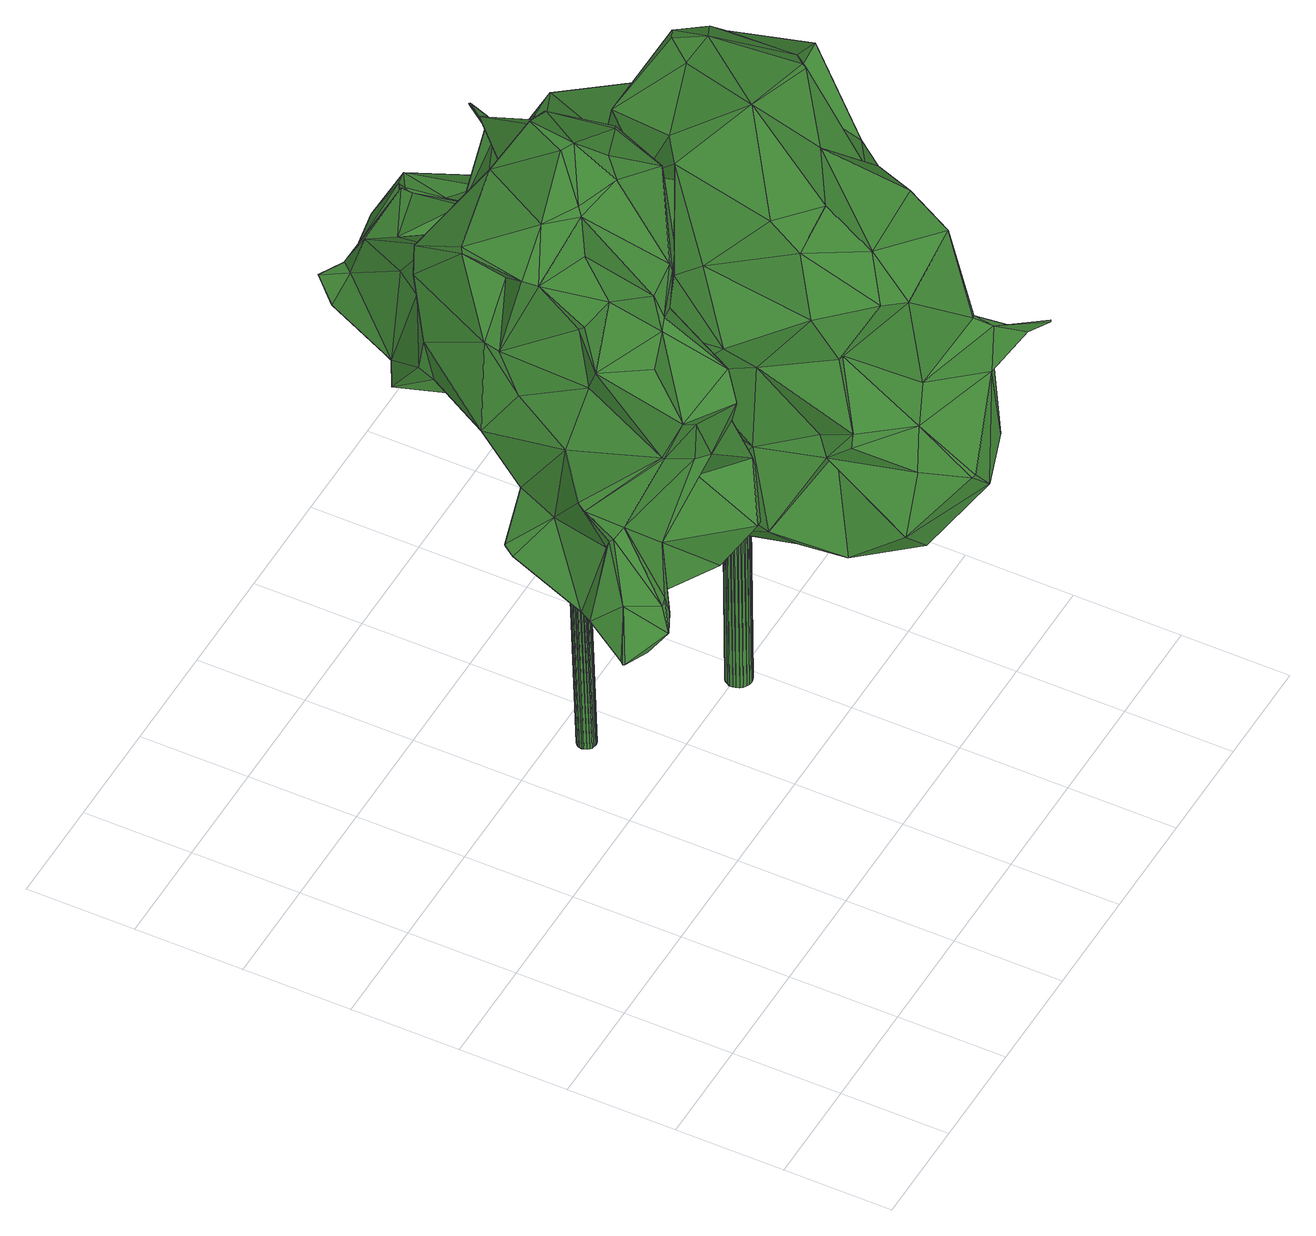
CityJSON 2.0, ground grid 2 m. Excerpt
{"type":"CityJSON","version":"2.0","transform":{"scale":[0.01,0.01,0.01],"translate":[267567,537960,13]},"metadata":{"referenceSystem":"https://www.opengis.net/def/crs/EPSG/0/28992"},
"CityObjects":{
"tree1":{"type":"SolitaryVegetationObject","attributes":{"gtid":253,"crown_width_m":6.6,"crown_median_z":21.68,"crown_r50_m":0.306,"crown_porosity":0.891,"trunk_H_m":8.04,"trunk_DBH_m":0.343,"trunk_radius_m":0.171,"trunk_base_height_m":13.64,"original_gtid":"253"},"geometry":[{"type":"Solid","lod":"3","boundaries":[[[[0,1,2]],[[3,4,5]],[[6,7,8]],[[9,10,11]],[[12,13,14]],[[15,16,17]],[[18,19,20]],[[21,0,22]],[[23,24,25]],[[4,26,27]],[[4,27,7]],[[28,29,30]],[[31,32,33]],[[34,32,31]],[[31,35,34]],[[36,37,22]],[[38,39,40]],[[6,41,42]],[[43,44,45]],[[4,7,46]],[[47,48,49]],[[50,30,51]],[[52,53,54]],[[55,10,9]],[[56,57,58]],[[59,29,60]],[[61,62,63]],[[64,33,65]],[[11,66,67]],[[68,26,69]],[[70,71,72]],[[62,14,73]],[[74,75,76]],[[77,78,79]],[[80,81,82]],[[22,83,84]],[[85,86,61]],[[15,17,21]],[[87,88,89]],[[87,7,88]],[[90,91,92]],[[92,91,93]],[[94,95,96]],[[97,98,99]],[[10,100,101]],[[92,40,102]],[[21,17,16]],[[5,103,104]],[[5,104,105]],[[106,107,108]],[[82,81,109]],[[53,110,54]],[[111,19,18]],[[112,78,113]],[[114,115,73]],[[26,68,116]],[[117,116,68]],[[118,99,98]],[[78,80,119]],[[51,120,121]],[[122,87,123]],[[119,80,122]],[[40,39,124]],[[125,112,113]],[[126,127,128]],[[54,47,52]],[[129,110,53]],[[130,110,129]],[[11,10,101]],[[11,101,66]],[[131,132,84]],[[9,133,55]],[[25,134,135]],[[82,8,7]],[[74,76,111]],[[111,18,74]],[[54,136,47]],[[41,137,138]],[[106,139,107]],[[29,136,140]],[[139,127,126]],[[105,3,5]],[[105,44,111]],[[50,71,28]],[[141,128,142]],[[141,142,143]],[[2,144,0]],[[64,145,146]],[[147,145,64]],[[76,75,86]],[[61,86,75]],[[61,148,149]],[[85,61,149]],[[150,97,151]],[[152,151,97]],[[35,102,124]],[[40,124,102]],[[53,153,39]],[[120,154,121]],[[45,91,155]],[[134,24,142]],[[51,30,29]],[[77,113,78]],[[106,156,139]],[[92,102,90]],[[157,158,35]],[[159,151,160]],[[161,135,162]],[[163,56,23]],[[115,149,148]],[[164,165,166]],[[73,63,62]],[[5,4,46]],[[62,61,75]],[[98,167,118]],[[3,26,4]],[[103,5,46]],[[103,46,93]],[[63,148,61]],[[3,76,26]],[[163,135,168]],[[51,29,59]],[[106,108,169]],[[134,142,162]],[[111,44,170]],[[152,72,151]],[[136,29,28]],[[136,28,47]],[[171,119,172]],[[146,145,99]],[[146,99,118]],[[73,115,148]],[[78,119,79]],[[73,148,63]],[[147,99,145]],[[173,154,58]],[[115,174,149]],[[175,176,167]],[[118,167,176]],[[174,115,114]],[[2,95,94]],[[124,39,153]],[[25,163,23]],[[133,177,55]],[[165,178,117]],[[117,178,179]],[[100,180,181]],[[22,0,144]],[[49,182,47]],[[31,157,35]],[[79,130,77]],[[132,139,126]],[[163,25,135]],[[157,33,175]],[[168,183,67]],[[135,183,168]],[[184,57,185]],[[99,147,152]],[[163,57,56]],[[55,177,100]],[[55,100,10]],[[103,93,91]],[[136,186,140]],[[78,112,81]],[[78,81,80]],[[45,155,43]],[[60,172,166]],[[153,53,182]],[[187,188,170]],[[111,170,188]],[[131,189,132]],[[2,94,190]],[[21,37,15]],[[161,191,11]],[[153,192,32]],[[123,172,122]],[[172,119,122]],[[193,194,13]],[[33,176,175]],[[190,157,133]],[[174,195,196]],[[114,195,174]],[[191,197,11]],[[9,11,197]],[[2,197,144]],[[111,188,19]],[[187,19,188]],[[144,197,191]],[[166,195,60]],[[60,195,59]],[[14,13,73]],[[73,194,120]],[[73,120,114]],[[92,93,42]],[[46,6,93]],[[67,183,161]],[[135,161,183]],[[22,37,21]],[[198,180,199]],[[198,200,180]],[[201,106,169]],[[201,169,202]],[[12,23,193]],[[174,68,69]],[[72,65,70]],[[64,65,72]],[[186,54,203]],[[35,204,90]],[[60,171,172]],[[96,90,204]],[[166,165,196]],[[166,196,195]],[[146,176,64]],[[103,91,45]],[[161,11,67]],[[161,156,191]],[[189,131,107]],[[108,107,131]],[[123,89,88]],[[175,167,205]],[[157,175,205]],[[174,117,68]],[[155,37,206]],[[177,207,100]],[[24,134,25]],[[51,121,200]],[[51,200,50]],[[7,27,116]],[[26,116,27]],[[99,152,97]],[[192,65,33]],[[50,28,30]],[[73,13,194]],[[72,208,64]],[[147,64,208]],[[151,72,209]],[[180,209,199]],[[72,199,209]],[[128,210,126]],[[141,210,128]],[[180,200,184]],[[12,193,13]],[[179,211,117]],[[33,64,176]],[[161,162,128]],[[156,106,201]],[[189,107,132]],[[139,132,107]],[[196,165,117]],[[196,117,174]],[[100,181,101]],[[54,186,136]],[[26,76,86]],[[26,86,85]],[[76,3,105]],[[132,126,210]],[[199,72,71]],[[52,182,53]],[[190,158,157]],[[94,158,190]],[[116,88,7]],[[46,7,6]],[[212,213,187]],[[212,187,24]],[[164,211,165]],[[190,197,2]],[[41,138,40]],[[38,40,138]],[[120,194,154]],[[200,121,184]],[[184,121,57]],[[122,80,87]],[[67,214,168]],[[156,201,191]],[[79,186,203]],[[82,87,80]],[[51,114,120]],[[159,160,177]],[[156,127,139]],[[162,142,128]],[[149,174,69]],[[92,42,40]],[[161,127,156]],[[36,206,37]],[[20,14,74]],[[74,18,20]],[[62,74,14]],[[26,85,69]],[[85,149,69]],[[6,42,93]],[[161,128,127]],[[200,215,50]],[[191,201,202]],[[84,36,22]],[[198,215,200]],[[199,215,198]],[[158,204,35]],[[96,204,158]],[[158,94,96]],[[109,216,125]],[[124,34,35]],[[192,33,32]],[[91,96,155]],[[109,81,216]],[[216,81,112]],[[51,195,114]],[[59,195,51]],[[15,96,16]],[[16,96,95]],[[90,96,91]],[[129,53,39]],[[118,176,146]],[[97,150,98]],[[37,96,15]],[[168,185,163]],[[57,163,185]],[[150,167,98]],[[177,217,159]],[[205,159,217]],[[7,87,82]],[[213,23,12]],[[213,12,20]],[[14,20,12]],[[169,108,83]],[[37,155,96]],[[40,42,41]],[[129,39,130]],[[79,110,130]],[[144,202,22]],[[153,182,192]],[[24,143,142]],[[60,29,171]],[[152,147,208]],[[152,208,72]],[[140,119,171]],[[141,143,206]],[[24,187,143]],[[23,213,24]],[[212,24,213]],[[43,143,187]],[[155,206,143]],[[155,143,43]],[[134,162,135]],[[29,140,171]],[[116,218,88]],[[58,194,193]],[[58,193,56]],[[119,186,79]],[[57,121,154]],[[173,57,154]],[[202,83,22]],[[169,83,202]],[[165,211,178]],[[178,211,179]],[[56,193,23]],[[125,216,112]],[[74,62,75]],[[111,76,105]],[[180,207,209]],[[133,219,190]],[[130,137,77]],[[137,39,38]],[[130,39,137]],[[90,102,35]],[[133,9,219]],[[209,160,151]],[[207,160,209]],[[191,202,144]],[[125,41,109]],[[41,125,137]],[[113,77,137]],[[113,137,125]],[[123,87,89]],[[70,49,48]],[[28,70,48]],[[168,181,220]],[[180,220,181]],[[109,41,8]],[[109,8,82]],[[41,6,8]],[[167,159,205]],[[150,159,167]],[[150,151,159]],[[31,33,157]],[[184,185,180]],[[213,20,19]],[[213,19,187]],[[47,182,52]],[[70,65,49]],[[84,83,131]],[[131,83,108]],[[43,170,44]],[[43,187,170]],[[58,154,194]],[[88,218,123]],[[173,58,57]],[[180,185,220]],[[66,214,67]],[[185,168,220]],[[181,168,214]],[[181,214,101]],[[101,214,66]],[[205,217,157]],[[133,157,217]],[[133,217,177]],[[137,38,138]],[[100,207,180]],[[124,32,34]],[[153,32,124]],[[221,206,36]],[[132,210,221]],[[221,84,132]],[[221,36,84]],[[210,222,221]],[[210,141,222]],[[221,222,206]],[[206,222,141]],[[65,192,182]],[[199,71,215]],[[71,50,215]],[[21,1,0]],[[95,2,1]],[[70,28,71]],[[16,95,1]],[[65,182,49]],[[177,160,207]],[[164,166,172]],[[172,123,164]],[[45,44,103]],[[140,186,119]],[[79,203,110]],[[54,110,203]],[[105,104,44]],[[103,44,104]],[[117,218,116]],[[123,218,164]],[[117,211,218]],[[211,164,218]],[[190,219,197]],[[9,197,219]],[[28,48,47]],[[16,1,21]],[[223,224,225]],[[223,225,226]],[[226,225,227]],[[226,227,228]],[[225,224,229]],[[225,229,227]],[[227,229,230]],[[227,230,228]],[[229,224,231]],[[229,231,230]],[[230,231,232]],[[230,232,228]],[[231,224,233]],[[231,233,232]],[[232,233,234]],[[232,234,228]],[[233,224,235]],[[233,235,234]],[[234,235,236]],[[234,236,228]],[[235,224,237]],[[235,237,236]],[[236,237,238]],[[236,238,228]],[[237,224,239]],[[237,239,238]],[[238,239,240]],[[238,240,228]],[[239,224,241]],[[239,241,240]],[[240,241,242]],[[240,242,228]],[[241,224,243]],[[241,243,242]],[[242,243,244]],[[242,244,228]],[[243,224,245]],[[243,245,244]],[[244,245,246]],[[244,246,228]],[[245,224,247]],[[245,247,246]],[[246,247,248]],[[246,248,228]],[[247,224,249]],[[247,249,248]],[[248,249,250]],[[248,250,228]],[[249,224,251]],[[249,251,250]],[[250,251,252]],[[250,252,228]],[[251,224,253]],[[251,253,252]],[[252,253,254]],[[252,254,228]],[[253,224,255]],[[253,255,254]],[[254,255,256]],[[254,256,228]],[[255,224,257]],[[255,257,256]],[[256,257,258]],[[256,258,228]],[[257,224,259]],[[257,259,258]],[[258,259,260]],[[258,260,228]],[[259,224,261]],[[259,261,260]],[[260,261,262]],[[260,262,228]],[[261,224,263]],[[261,263,262]],[[262,263,264]],[[262,264,228]],[[263,224,265]],[[263,265,264]],[[264,265,266]],[[264,266,228]],[[265,224,267]],[[265,267,266]],[[266,267,268]],[[266,268,228]],[[267,224,269]],[[267,269,268]],[[268,269,270]],[[268,270,228]],[[269,224,271]],[[269,271,270]],[[270,271,272]],[[270,272,228]],[[271,224,223]],[[271,223,272]],[[272,223,226]],[[272,226,228]]]]}]},
"tree2":{"type":"SolitaryVegetationObject","attributes":{"gtid":252,"crown_width_m":8.3,"crown_median_z":22.25,"crown_r50_m":0.319,"crown_porosity":0.891,"trunk_H_m":8.65,"trunk_DBH_m":0.464,"trunk_radius_m":0.232,"trunk_base_height_m":13.6,"original_gtid":"252"},"geometry":[{"type":"Solid","lod":"3","boundaries":[[[[273,274,275]],[[276,277,278]],[[279,280,281]],[[282,283,284]],[[285,286,287]],[[288,289,290]],[[291,292,293]],[[294,295,296]],[[297,298,299]],[[300,301,302]],[[303,304,305]],[[306,297,307]],[[279,308,309]],[[310,311,303]],[[292,312,313]],[[314,315,316]],[[317,318,319]],[[320,321,322]],[[323,281,324]],[[293,325,326]],[[327,328,329]],[[302,330,331]],[[332,333,334]],[[335,336,317]],[[292,337,293]],[[313,337,292]],[[338,314,339]],[[340,341,342]],[[343,344,345]],[[346,347,348]],[[349,350,351]],[[348,347,352]],[[353,328,354]],[[355,356,357]],[[293,326,291]],[[358,359,360]],[[347,345,352]],[[314,303,361]],[[362,363,364]],[[306,364,363]],[[348,283,365]],[[324,346,366]],[[273,367,278]],[[368,359,369]],[[343,370,280]],[[345,370,343]],[[335,317,371]],[[298,372,299]],[[373,299,372]],[[322,374,351]],[[371,317,277]],[[342,375,376]],[[377,378,379]],[[380,379,378]],[[381,382,383]],[[384,385,386]],[[387,388,389]],[[347,346,370]],[[361,303,305]],[[311,304,303]],[[321,329,322]],[[305,304,390]],[[391,385,354]],[[322,353,374]],[[332,392,316]],[[332,334,392]],[[356,393,344]],[[315,394,395]],[[315,395,316]],[[396,397,398]],[[325,397,396]],[[326,325,399]],[[326,399,291]],[[314,316,392]],[[400,401,402]],[[403,352,393]],[[403,393,404]],[[405,406,362]],[[363,362,406]],[[346,341,366]],[[324,366,341]],[[273,275,367]],[[374,353,407]],[[374,407,318]],[[342,408,409]],[[353,354,385]],[[359,368,360]],[[278,277,273]],[[385,407,353]],[[317,319,277]],[[282,365,283]],[[410,365,282]],[[411,335,412]],[[281,308,279]],[[348,284,283]],[[331,309,308]],[[308,323,331]],[[413,351,350]],[[408,348,365]],[[375,365,410]],[[342,409,375]],[[375,409,365]],[[408,365,409]],[[345,347,370]],[[321,320,404]],[[369,359,414]],[[369,414,415]],[[285,416,286]],[[303,333,310]],[[417,364,383]],[[291,312,292]],[[362,418,405]],[[419,344,343]],[[278,367,400]],[[420,421,422]],[[358,360,416]],[[291,399,418]],[[418,312,291]],[[362,312,418]],[[362,313,312]],[[423,405,424]],[[309,296,279]],[[416,360,286]],[[424,399,325]],[[425,339,361]],[[331,372,302]],[[416,285,426]],[[426,285,427]],[[387,389,394]],[[416,426,389]],[[358,416,389]],[[358,389,388]],[[428,393,356]],[[418,399,424]],[[387,429,388]],[[430,417,431]],[[405,418,424]],[[432,433,307]],[[434,288,435]],[[285,436,427]],[[286,360,437]],[[286,437,287]],[[360,368,437]],[[411,433,432]],[[438,335,439]],[[414,440,415]],[[441,442,432]],[[442,439,432]],[[321,404,428]],[[328,443,391]],[[351,374,444]],[[318,444,374]],[[276,278,400]],[[276,400,402]],[[361,339,314]],[[394,315,387]],[[306,298,297]],[[444,336,349]],[[317,336,444]],[[329,380,445]],[[446,380,329]],[[304,311,390]],[[447,448,449]],[[306,363,298]],[[413,320,351]],[[450,384,415]],[[450,415,274]],[[297,299,307]],[[367,275,451]],[[444,318,317]],[[351,444,349]],[[322,329,328]],[[322,328,353]],[[452,401,453]],[[452,453,447]],[[417,383,382]],[[351,320,322]],[[327,378,420]],[[451,275,454]],[[275,415,454]],[[296,343,280]],[[408,342,455]],[[408,455,348]],[[348,455,346]],[[456,457,453]],[[458,453,457]],[[376,299,340]],[[376,307,299]],[[452,402,401]],[[441,376,375]],[[449,398,447]],[[391,459,385]],[[414,359,460]],[[414,425,461]],[[377,379,422]],[[462,463,436]],[[397,325,464]],[[400,367,456]],[[344,393,345]],[[465,357,356]],[[463,357,465]],[[277,412,371]],[[331,466,309]],[[389,467,394]],[[468,431,452]],[[307,469,306]],[[457,456,367]],[[437,368,470]],[[273,277,471]],[[371,412,335]],[[325,472,424]],[[319,471,277]],[[300,473,474]],[[475,295,476]],[[433,383,469]],[[358,460,359]],[[358,477,460]],[[379,355,357]],[[335,438,336]],[[395,394,478]],[[395,478,479]],[[390,311,454]],[[309,479,478]],[[433,411,383]],[[381,383,411]],[[411,432,439]],[[480,373,372]],[[411,439,335]],[[479,466,395]],[[309,466,479]],[[384,407,385]],[[455,342,341]],[[455,341,346]],[[308,281,323]],[[413,282,284]],[[315,338,387]],[[361,305,425]],[[296,280,279]],[[375,442,441]],[[420,481,462]],[[323,372,331]],[[273,482,274]],[[328,391,354]],[[480,324,373]],[[323,324,480]],[[480,372,323]],[[287,462,285]],[[431,468,483]],[[426,484,476]],[[470,485,459]],[[394,476,478]],[[315,314,338]],[[333,332,474]],[[410,486,487]],[[373,340,299]],[[329,445,327]],[[288,398,289]],[[398,288,434]],[[428,380,446]],[[414,461,440]],[[442,487,439]],[[376,340,342]],[[402,488,276]],[[284,403,413]],[[352,403,348]],[[294,476,295]],[[370,324,280]],[[281,280,324]],[[370,346,324]],[[284,348,403]],[[340,373,341]],[[294,296,478]],[[462,436,285]],[[463,427,436]],[[389,426,467]],[[407,450,471]],[[274,482,450]],[[478,296,309]],[[415,386,369]],[[419,356,344]],[[465,356,419]],[[428,446,321]],[[396,472,325]],[[320,403,404]],[[413,403,320]],[[331,330,466]],[[474,466,330]],[[432,307,376]],[[432,376,441]],[[330,301,474]],[[372,489,302]],[[321,446,329]],[[413,350,282]],[[410,487,375]],[[375,487,442]],[[349,336,438]],[[337,313,430]],[[313,362,430]],[[427,484,426]],[[372,298,489]],[[414,460,425]],[[460,477,425]],[[461,305,390]],[[461,425,305]],[[449,490,398]],[[448,490,449]],[[395,332,316]],[[463,484,427]],[[475,484,463]],[[447,397,464]],[[378,421,420]],[[433,469,307]],[[383,306,469]],[[383,364,306]],[[445,378,327]],[[445,380,378]],[[364,417,430]],[[364,430,362]],[[310,451,311]],[[274,415,275]],[[447,468,452]],[[473,448,333]],[[333,448,310]],[[398,397,447]],[[423,406,405]],[[491,435,423]],[[491,423,424]],[[474,332,466]],[[327,443,328]],[[398,434,396]],[[492,327,420]],[[380,355,379]],[[380,428,355]],[[356,355,428]],[[443,459,391]],[[296,419,343]],[[282,350,349]],[[463,295,475]],[[465,295,463]],[[419,295,465]],[[492,420,462]],[[475,476,484]],[[294,478,476]],[[492,287,437]],[[492,462,287]],[[422,481,420]],[[467,426,476]],[[467,476,394]],[[296,295,419]],[[318,471,319]],[[407,471,318]],[[386,485,369]],[[411,488,381]],[[417,488,402]],[[412,488,411]],[[277,488,412]],[[276,488,277]],[[462,357,463]],[[379,357,462]],[[407,384,450]],[[395,466,332]],[[488,417,382]],[[488,382,381]],[[428,404,393]],[[345,393,352]],[[422,421,377]],[[378,377,421]],[[402,452,417]],[[431,417,452]],[[474,301,300]],[[379,462,481]],[[379,481,422]],[[293,464,325]],[[447,464,468]],[[489,288,290]],[[489,290,302]],[[435,288,298]],[[489,298,288]],[[438,486,349]],[[282,486,410]],[[324,341,373]],[[464,293,483]],[[464,483,468]],[[302,301,330]],[[333,303,392]],[[451,454,311]],[[338,339,425]],[[443,437,459]],[[437,470,459]],[[447,458,448]],[[457,448,458]],[[388,429,358]],[[400,456,401]],[[437,443,492]],[[492,443,327]],[[338,429,387]],[[477,429,425]],[[314,392,303]],[[333,392,334]],[[337,430,483]],[[337,483,293]],[[310,448,493]],[[367,493,457]],[[451,493,367]],[[384,386,415]],[[451,310,493]],[[457,493,448]],[[358,429,477]],[[333,474,473]],[[385,459,386]],[[386,459,485]],[[473,490,448]],[[300,490,473]],[[369,470,368]],[[470,369,485]],[[431,483,430]],[[390,454,461]],[[398,490,300]],[[491,396,434]],[[491,472,396]],[[423,435,406]],[[298,406,435]],[[363,406,298]],[[491,434,435]],[[424,472,491]],[[456,453,401]],[[458,447,453]],[[471,450,482]],[[471,482,273]],[[338,425,429]],[[282,349,486]],[[439,486,438]],[[487,486,439]],[[454,440,461]],[[454,415,440]],[[398,290,289]],[[300,302,290]],[[300,290,398]],[[494,495,496]],[[494,496,497]],[[497,496,498]],[[497,498,499]],[[496,495,500]],[[496,500,498]],[[498,500,501]],[[498,501,499]],[[500,495,502]],[[500,502,501]],[[501,502,503]],[[501,503,499]],[[502,495,504]],[[502,504,503]],[[503,504,505]],[[503,505,499]],[[504,495,506]],[[504,506,505]],[[505,506,507]],[[505,507,499]],[[506,495,508]],[[506,508,507]],[[507,508,509]],[[507,509,499]],[[508,495,510]],[[508,510,509]],[[509,510,511]],[[509,511,499]],[[510,495,512]],[[510,512,511]],[[511,512,513]],[[511,513,499]],[[512,495,514]],[[512,514,513]],[[513,514,515]],[[513,515,499]],[[514,495,516]],[[514,516,515]],[[515,516,517]],[[515,517,499]],[[516,495,518]],[[516,518,517]],[[517,518,519]],[[517,519,499]],[[518,495,520]],[[518,520,519]],[[519,520,521]],[[519,521,499]],[[520,495,522]],[[520,522,521]],[[521,522,523]],[[521,523,499]],[[522,495,524]],[[522,524,523]],[[523,524,525]],[[523,525,499]],[[524,495,526]],[[524,526,525]],[[525,526,527]],[[525,527,499]],[[526,495,528]],[[526,528,527]],[[527,528,529]],[[527,529,499]],[[528,495,530]],[[528,530,529]],[[529,530,531]],[[529,531,499]],[[530,495,532]],[[530,532,531]],[[531,532,533]],[[531,533,499]],[[532,495,534]],[[532,534,533]],[[533,534,535]],[[533,535,499]],[[534,495,536]],[[534,536,535]],[[535,536,537]],[[535,537,499]],[[536,495,538]],[[536,538,537]],[[537,538,539]],[[537,539,499]],[[538,495,540]],[[538,540,539]],[[539,540,541]],[[539,541,499]],[[540,495,542]],[[540,542,541]],[[541,542,543]],[[541,543,499]],[[542,495,494]],[[542,494,543]],[[543,494,497]],[[543,497,499]]]]}]}
},
"vertices":[
[240,658,765],[240,691,770],[287,651,761],[357,889,1289],[388,992,1217],[352,885,1280],[464,1027,1021],[457,997,1154],[499,1076,1021],[442,527,694],[502,495,680],[414,440,711],[416,544,1233],[501,573,1254],[495,576,1273],[218,735,795],[231,739,782],[223,737,787],[448,708,1270],[403,639,1237],[418,565,1272],[206,714,788],[169,568,760],[429,433,1154],[317,457,1114],[404,404,1110],[512,917,1318],[507,895,1223],[742,834,854],[724,929,961],[754,820,905],[561,839,771],[556,901,758],[604,794,621],[531,888,766],[478,848,776],[217,547,876],[263,667,849],[468,1059,854],[525,1005,777],[400,1040,857],[451,1067,862],[377,978,951],[337,642,1095],[338,808,1101],[326,766,1029],[372,985,1168],[727,972,772],[745,886,764],[758,871,734],[743,791,886],[719,786,1048],[719,981,767],[659,1015,773],[679,1050,802],[507,552,655],[465,514,1101],[539,588,980],[509,599,1082],[731,924,1078],[734,954,1086],[538,776,1422],[526,690,1386],[565,726,1392],[688,795,499],[702,820,645],[534,415,741],[460,395,782],[635,894,1322],[638,882,1358],[777,839,733],[756,802,743],[732,744,666],[646,669,1323],[468,725,1336],[473,733,1352],[428,778,1330],[550,1193,828],[632,1196,874],[638,1159,839],[670,1164,1022],[558,1210,928],[509,1147,1054],[144,535,774],[142,537,776],[549,863,1422],[523,792,1410],[538,1101,1054],[575,965,1101],[552,1050,1033],[391,839,907],[309,826,935],[378,950,936],[368,964,1025],[311,715,808],[264,735,785],[310,754,837],[669,605,468],[589,638,435],[685,651,429],[524,532,653],[540,436,727],[519,923,888],[340,837,1107],[396,827,1212],[336,766,1285],[131,425,766],[86,444,768],[110,453,764],[541,1190,927],[637,1116,820],[343,738,1280],[533,1245,905],[538,1213,850],[712,764,1205],[689,778,1327],[611,928,1174],[701,1036,1219],[588,641,434],[672,1124,983],[640,692,1164],[669,688,1042],[671,1143,1019],[660,1046,1044],[510,977,773],[516,1211,865],[193,431,816],[211,436,816],[228,520,925],[611,1103,819],[595,1149,819],[93,455,766],[157,484,822],[488,574,672],[351,451,1087],[401,449,975],[693,988,829],[520,1178,843],[452,1067,859],[160,402,795],[639,1040,952],[168,561,996],[310,488,1027],[310,492,1027],[239,604,760],[701,753,457],[645,749,469],[703,752,459],[674,770,1338],[639,879,1358],[630,642,531],[634,648,539],[680,680,486],[563,936,759],[623,669,1095],[287,660,987],[215,429,782],[513,730,692],[424,731,846],[630,649,539],[596,640,679],[300,487,842],[376,467,978],[445,435,1020],[727,1035,1186],[731,1038,1193],[734,993,1122],[627,665,530],[529,440,857],[136,452,766],[368,677,1187],[671,1025,1009],[678,1044,1035],[619,669,1095],[682,868,1302],[602,767,611],[631,737,497],[524,553,649],[730,1068,1209],[727,1069,1210],[614,596,759],[541,462,748],[716,933,757],[458,505,851],[580,615,898],[537,539,888],[664,1088,827],[312,616,1163],[368,667,1196],[85,447,768],[424,611,727],[264,486,751],[640,879,778],[479,567,1189],[603,623,1195],[717,908,1144],[727,1003,1174],[342,564,739],[640,752,792],[662,717,726],[635,714,908],[224,454,766],[216,487,760],[664,1089,824],[414,764,866],[627,702,605],[179,579,998],[600,620,701],[688,758,486],[633,667,693],[206,527,914],[728,1069,1207],[368,538,1159],[398,539,1219],[536,417,742],[728,776,868],[531,1243,906],[593,641,680],[710,1015,1167],[420,573,714],[512,526,778],[205,535,906],[168,563,995],[542,745,64],[525,745,64],[542,749,64],[523,761,869],[522,765,869],[506,761,868],[540,753,64],[521,770,868],[537,757,64],[518,773,868],[534,760,64],[515,776,868],[530,761,64],[510,778,868],[525,762,64],[506,778,868],[521,762,63],[502,778,868],[517,760,63],[497,776,868],[513,757,63],[494,774,868],[510,754,63],[491,770,868],[509,750,63],[489,766,868],[508,745,63],[489,762,868],[508,741,64],[489,757,868],[510,737,64],[491,753,868],[513,733,64],[493,749,868],[516,730,64],[497,747,868],[520,729,64],[501,745,869],[525,728,64],[505,744,869],[529,728,64],[510,745,869],[533,730,64],[514,746,869],[537,733,64],[518,749,869],[540,736,64],[520,752,869],[541,740,64],[522,757,869],
[1080,750,801],[1008,637,727],[999,663,714],[1089,854,863],[1131,802,956],[1090,846,850],[485,541,1052],[494,475,1124],[517,595,1087],[936,572,1368],[894,539,1400],[893,532,1395],[720,102,785],[764,128,768],[825,137,793],[736,964,971],[762,910,946],[751,902,953],[682,1252,834],[729,1262,817],[726,1256,803],[578,341,914],[563,272,960],[547,442,1050],[812,992,1145],[691,1006,1030],[737,947,1124],[777,809,806],[824,716,908],[723,823,960],[701,676,510],[762,652,532],[701,564,533],[837,1018,1097],[838,977,1180],[526,576,1016],[535,573,997],[780,779,577],[811,709,555],[743,1258,853],[774,1267,830],[568,620,509],[541,528,643],[541,564,638],[1184,684,1032],[1129,569,1002],[1155,642,959],[917,412,1203],[865,298,1154],[936,399,1019],[653,652,1069],[564,604,1172],[658,1128,819],[688,1243,819],[895,217,931],[1025,330,921],[887,338,1030],[689,645,946],[676,675,978],[634,628,709],[710,715,632],[614,612,581],[1085,827,1125],[1075,692,1118],[774,1265,827],[577,471,621],[585,611,506],[724,816,1247],[679,721,1249],[699,790,1351],[569,353,1180],[654,269,1178],[601,390,1290],[635,640,1351],[619,455,1319],[727,546,1450],[1065,606,1266],[960,604,1246],[1015,495,1138],[669,379,1344],[1059,357,932],[1048,342,905],[840,196,1020],[704,244,1153],[729,231,952],[686,273,644],[779,341,626],[779,245,657],[612,615,495],[742,1197,978],[755,1061,998],[832,1039,963],[858,695,1424],[685,634,1266],[1004,755,732],[801,266,661],[829,385,776],[570,553,1213],[1139,789,1007],[723,856,1029],[691,746,1191],[1028,477,944],[860,763,1405],[727,817,1247],[922,96,989],[900,127,971],[852,164,1005],[844,197,1021],[924,841,1074],[862,844,936],[852,977,1075],[1037,454,825],[1036,386,844],[886,449,810],[576,382,644],[604,323,640],[571,286,661],[765,620,554],[986,310,871],[585,622,560],[704,311,1240],[469,379,768],[538,535,737],[692,1061,818],[703,1066,810],[728,939,761],[656,1155,864],[1008,911,830],[980,921,828],[1004,930,852],[795,454,1333],[863,324,1234],[705,1175,987],[714,1105,987],[1056,436,898],[793,702,1416],[833,749,1416],[929,730,1368],[1032,864,1102],[1050,855,1095],[906,430,1204],[755,396,626],[889,523,708],[651,183,667],[922,1006,914],[717,1193,977],[601,318,1078],[900,126,968],[921,96,986],[919,94,988],[672,1130,984],[653,1140,882],[700,500,566],[590,189,736],[670,108,841],[835,239,1206],[613,377,630],[832,1128,820],[870,1117,789],[910,821,1218],[856,965,1144],[728,1023,952],[685,1039,1002],[677,106,842],[850,170,783],[1009,797,1248],[1001,805,1248],[751,500,672],[892,796,1235],[932,745,1330],[938,266,870],[1060,564,1091],[869,200,965],[865,274,1115],[835,1047,767],[774,877,735],[745,924,759],[1025,538,819],[899,702,730],[951,951,842],[944,921,828],[822,589,665],[674,671,1368],[962,878,815],[828,850,777],[895,924,835],[954,289,860],[751,377,619],[771,584,589],[835,159,918],[659,201,928],[817,1086,784],[620,322,1069],[604,598,892],[600,323,862],[870,1116,786],[846,1005,1100],[836,290,778],[1125,626,925],[667,1101,843],[744,751,752],[677,680,770],[554,270,936],[550,314,897],[696,397,633],[547,450,863],[567,519,867],[705,705,1162],[897,125,970],[996,649,828],[837,1132,801],[629,188,852],[882,303,846],[971,721,1325],[934,743,1356],[1021,889,894],[721,856,993],[755,884,748],[694,1063,955],[879,179,899],[818,777,739],[798,596,59],[775,595,60],[797,601,59],[819,615,924],[818,621,924],[796,614,925],[795,607,59],[816,626,924],[791,612,59],[812,631,924],[786,615,59],[807,635,924],[780,618,59],[801,637,924],[774,618,59],[795,638,924],[768,617,60],[789,637,924],[763,615,60],[784,634,925],[758,611,60],[779,630,925],[755,606,60],[776,626,925],[752,601,60],[773,620,925],[752,594,60],[773,614,925],[753,589,61],[774,608,925],[755,583,61],[776,602,925],[759,578,61],[780,598,925],[764,575,61],[785,594,925],[770,572,61],[790,592,925],[776,572,60],[797,591,925],[782,573,60],[803,592,925],[787,575,60],[808,595,925],[792,579,60],[813,598,925],[795,584,60],[816,603,924],[798,589,59],[818,609,924]
]}
